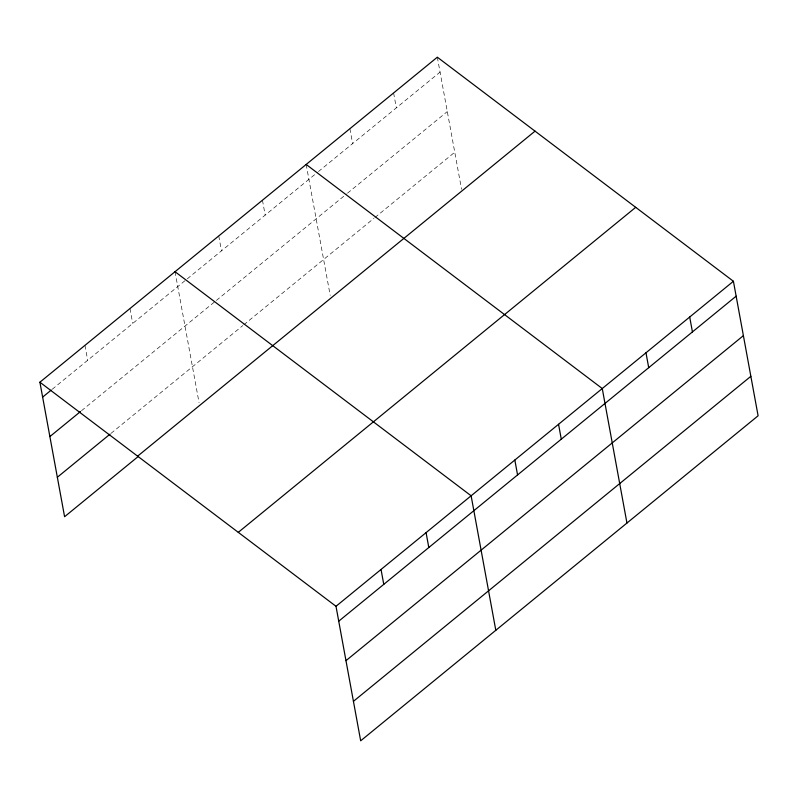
<?xml version="1.0" encoding="UTF-8"?>
<svg xmlns="http://www.w3.org/2000/svg" width="798" height="798" viewBox="0 0 798 798"><rect width="100%" height="100%" fill="white"/><g stroke="black" fill="none" stroke-linecap="round" stroke-linejoin="round"><path stroke-width="0.6" stroke-dasharray="3.99 2.99" d="M52.219 389.274L186.313 279.609M187.261 278.841L317.454 172.358M318.412 171.58L440.057 72.099M81.506 410.721L215.41 301.205M216.368 300.427L346.561 193.954M347.509 193.176L447.299 111.57M111.012 433.364L242.831 325.554M243.789 324.776L373.983 218.293M374.93 217.515L454.76 152.228M437.324 57.197L461.563 189.306M393.604 92.947L396.337 107.85M349.883 128.697L352.626 143.6M306.173 164.458L330.202 295.37M262.452 200.208L265.185 215.101M218.742 235.959L221.475 250.861M175.021 271.709L199.051 402.631M129.984 308.547L132.717 323.449M84.937 345.384L87.68 360.277"/><path stroke-width="1.2" d="M39.9 382.212L437.324 57.197L733.412 281.275L758.1 415.788L360.676 740.803L335.998 606.3L39.9 382.212L64.588 516.725L138.373 456.376M42.633 397.115L51.262 390.062M49.875 436.586L80.548 411.509M57.346 477.254L110.054 434.142M137.615 456.167L535.029 131.141M238.283 532.346L635.707 207.33M335.998 606.3L733.412 281.275M338.731 621.193L736.145 296.178M345.973 660.664L743.397 335.649M353.434 701.332L750.858 376.317M306.173 164.458L602.261 388.536L626.949 523.039M175.021 271.709L471.119 495.787L495.807 630.3M689.701 317.035L692.435 331.928M645.981 352.786L648.714 367.679M558.55 424.287L561.283 439.189M514.83 460.037L517.563 474.94M426.072 532.625L428.805 547.528M381.035 569.463L383.768 584.365"/></g></svg>
